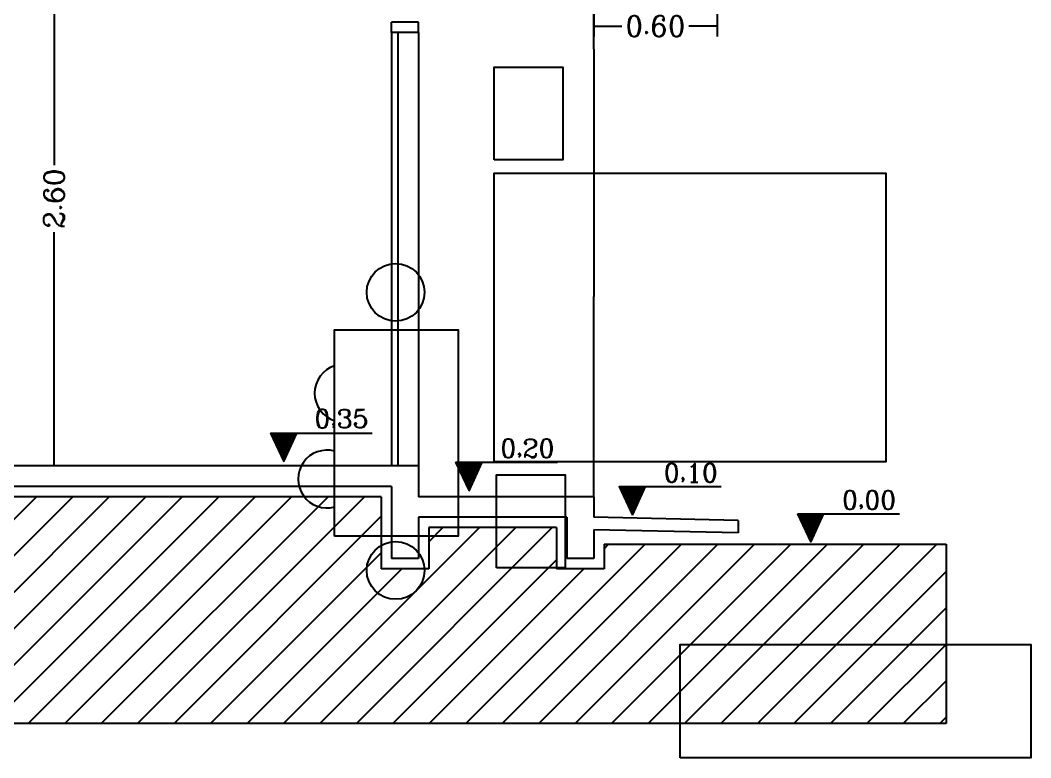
# Model space of a CAD drawing. Extents: x 374.2 to 444.1, y -26.3 to 30.2.
# Drawn here: x 421.872 to 426.772, y -10.651 to -7.075 of the extents above; entities that cross this region are included whole.
import ezdxf
from ezdxf.enums import TextEntityAlignment as Align

# ---------------------------------------------------------------- set-up
doc = ezdxf.new("R2010")
doc.units = 0
doc.header["$LTSCALE"] = 20
doc.header["$MEASUREMENT"] = 0
doc.layers.get('0').update_dxf_attribs({"linetype": 'CONTINUOUS'})
doc.layers.get('DEFPOINTS').update_dxf_attribs({"linetype": 'CONTINUOUS'})
for name, color, linetype in [('CONCRETO', 5, 'CONTINUOUS'), ('CORTE', 244, 'CONTINUOUS'), ('COTAS', 244, 'CONTINUOUS'), ('EQUIPAMENTOS', 1, 'CONTINUOUS'), ('JANELA', 5, 'CONTINUOUS'), ('PAREDE', 7, 'CONTINUOUS'), ('TEXTO', 1, 'CONTINUOUS'), ('VISTAP', 244, 'CONTINUOUS')]:
    doc.layers.add(name, color=color, linetype=linetype)
doc.styles.add('ROMANC', font='ROMANC.SHX')
doc.dimstyles.get("Standard").update_dxf_attribs({"dimtxt": 0.1, "dimasz": 0.18, "dimexe": 0.05, "dimexo": 0.0625, "dimgap": 0.01, "dimtad": 0, "dimzin": 0, "dimdsep": 46, "dimtxsty": 'ROMANC', "dimblk1": 'NONE', "dimblk2": 'NONE', "dimsah": 1, "dimcen": 0.09, "dimclrd": 30, "dimclre": 30, "dimadec": 0, "dimazin": 0, "dimtfac": 1, "dimtdec": 4, "dimtofl": 0, "dimtmove": 1, "dimatfit": 3, "dimldrblk": 'NONE', "dimfxl": 1, "dimtolj": 1, "dimtzin": 0, "dimarcsym": 0})

# ---------------------------------------------------------------- blocks, each defined once
blk = doc.blocks.new('*D21')
at = {"color": 30, "linetype": 'ByBlock', "transparency": 16777216}
for p, q in [((406.9624, -15.3357), (406.9624, -15.734)), ((406.3637, -15.4707), (406.3637, -15.734)), ((406.3637, -15.684), (406.5007, -15.684)), ((406.9624, -15.684), (406.8255, -15.684))]:
    blk.add_line(p, q, dxfattribs=at)
at = {"layer": 'DEFPOINTS', "color": 0, "linetype": 'ByBlock', "transparency": 16777216}
for p in [(406.9624, -15.2732), (406.3637, -15.4082), (406.9624, -15.684)]:
    blk.add_point(p, dxfattribs=at)
at = {"color": 0, "linetype": 'ByBlock', "transparency": 16777216, "insert": (406.6631, -15.684), "char_height": 0.1, "attachment_point": 5, "style": 'ROMANC'}
blk.add_mtext('\\A1;0.60', dxfattribs=at)
blk = doc.blocks.new('_NONE')
at = {"color": 0, "linetype": 'ByBlock'}
blk.add_circle((0, 0), 0.25, dxfattribs=at)
blk = doc.blocks.new('*X5')
at = {"color": 0}
for p, q in [((191.8346, 96.81), (191.8357, 96.8112)), ((191.8352, 96.8088), (191.8375, 96.8112)), ((191.8357, 96.8076), (191.8392, 96.8112)), ((191.8363, 96.8064), (191.841, 96.8112)), ((191.8369, 96.8052), (191.8428, 96.8112)), ((191.8374, 96.804), (191.8445, 96.8112)), ((191.838, 96.8028), (191.8463, 96.8112)), ((191.8386, 96.8016), (191.8481, 96.8112)), ((191.8391, 96.8004), (191.8498, 96.8112)), ((191.8397, 96.7992), (191.8516, 96.8112)), ((191.8403, 96.798), (191.8534, 96.8112)), ((191.8408, 96.7968), (191.8551, 96.8112)), ((191.8414, 96.7956), (191.8569, 96.8112)), ((191.842, 96.7944), (191.8587, 96.8112)), ((191.8425, 96.7932), (191.8605, 96.8112)), ((191.8431, 96.792), (191.8622, 96.8112)), ((191.8436, 96.7908), (191.864, 96.8112)), ((191.8442, 96.7896), (191.8658, 96.8112)), ((191.8448, 96.7884), (191.8675, 96.8112)), ((191.8453, 96.7872), (191.8693, 96.8112)), ((191.8459, 96.786), (191.8711, 96.8112)), ((191.8465, 96.7848), (191.8728, 96.8112)), ((191.847, 96.7836), (191.8746, 96.8112)), ((191.8476, 96.7824), (191.8764, 96.8112)), ((191.8482, 96.7812), (191.8781, 96.8112)), ((191.8487, 96.78), (191.8799, 96.8112)), ((191.8493, 96.7788), (191.8817, 96.8112)), ((191.8499, 96.7776), (191.8834, 96.8112)), ((191.8504, 96.7764), (191.8852, 96.8112)), ((191.851, 96.7752), (191.887, 96.8112)), ((191.8516, 96.774), (191.8887, 96.8112)), ((191.8521, 96.7728), (191.8905, 96.8112)), ((191.8527, 96.7716), (191.8923, 96.8112)), ((191.8533, 96.7704), (191.894, 96.8112)), ((191.8538, 96.7692), (191.8958, 96.8112)), ((191.8544, 96.768), (191.8976, 96.8112)), ((191.855, 96.7668), (191.8972, 96.809)), ((191.8555, 96.7656), (191.8957, 96.8057)), ((191.8561, 96.7644), (191.8942, 96.8025)), ((191.8567, 96.7632), (191.8927, 96.7992)), ((191.8572, 96.762), (191.8913, 96.796)), ((191.8578, 96.7608), (191.8898, 96.7928)), ((191.8584, 96.7596), (191.8883, 96.7895)), ((191.8589, 96.7584), (191.8868, 96.7863)), ((191.8595, 96.7572), (191.8853, 96.783)), ((191.8601, 96.756), (191.8839, 96.7798)), ((191.8606, 96.7548), (191.8824, 96.7765)), ((191.8612, 96.7536), (191.8809, 96.7733)), ((191.8618, 96.7524), (191.8794, 96.77)), ((191.8623, 96.7512), (191.8779, 96.7668)), ((191.8629, 96.75), (191.8765, 96.7635)), ((191.8635, 96.7488), (191.875, 96.7603)), ((191.864, 96.7476), (191.8735, 96.757)), ((191.8646, 96.7464), (191.872, 96.7538)), ((191.8652, 96.7452), (191.8705, 96.7505)), ((191.8657, 96.744), (191.8691, 96.7473)), ((191.8663, 96.7428), (191.8676, 96.744))]:
    blk.add_line(p, q, dxfattribs=at)
blk = doc.blocks.new('*X65')
at = {"color": 0, "linetype": 'Continuous'}
for p, q in [((400.4625, -10.6494), (400.4626, -10.6493)), ((400.4636, -10.6518), (400.4662, -10.6493)), ((400.4647, -10.6542), (400.4697, -10.6493)), ((400.4659, -10.6566), (400.4732, -10.6493)), ((400.467, -10.659), (400.4768, -10.6493)), ((400.4681, -10.6614), (400.4803, -10.6493)), ((400.4693, -10.6638), (400.4838, -10.6493)), ((400.4704, -10.6662), (400.4874, -10.6493)), ((400.4715, -10.6686), (400.4909, -10.6493)), ((400.4727, -10.671), (400.4945, -10.6493)), ((400.4738, -10.6734), (400.498, -10.6493)), ((400.4749, -10.6758), (400.5015, -10.6493)), ((400.4761, -10.6782), (400.5051, -10.6493)), ((400.4772, -10.6806), (400.5086, -10.6493)), ((400.4783, -10.683), (400.5121, -10.6493)), ((400.4795, -10.6855), (400.5157, -10.6493)), ((400.4806, -10.6879), (400.5192, -10.6493)), ((400.4817, -10.6903), (400.5227, -10.6493)), ((400.4829, -10.6927), (400.5263, -10.6493)), ((400.484, -10.6951), (400.5298, -10.6493)), ((400.4851, -10.6975), (400.5333, -10.6493)), ((400.4863, -10.6999), (400.5369, -10.6493)), ((400.4874, -10.7023), (400.5404, -10.6493)), ((400.4885, -10.7047), (400.5439, -10.6493)), ((400.4897, -10.7071), (400.5475, -10.6493)), ((400.4908, -10.7095), (400.551, -10.6493)), ((400.4919, -10.7119), (400.5546, -10.6493)), ((400.4931, -10.7143), (400.5581, -10.6493)), ((400.4942, -10.7167), (400.5616, -10.6493)), ((400.4953, -10.7191), (400.5652, -10.6493)), ((400.4964, -10.7215), (400.5687, -10.6493)), ((400.4976, -10.7239), (400.5722, -10.6493)), ((400.4987, -10.7263), (400.5758, -10.6493)), ((400.4998, -10.7287), (400.5793, -10.6493)), ((400.501, -10.7311), (400.5828, -10.6493)), ((400.5021, -10.7335), (400.5864, -10.6493)), ((400.5032, -10.7359), (400.5899, -10.6493)), ((400.5044, -10.7383), (400.5882, -10.6545)), ((400.5055, -10.7407), (400.5852, -10.661)), ((400.5066, -10.7431), (400.5823, -10.6675)), ((400.5078, -10.7455), (400.5793, -10.674)), ((400.5089, -10.7479), (400.5764, -10.6805)), ((400.51, -10.7503), (400.5734, -10.687)), ((400.5112, -10.7527), (400.5705, -10.6935)), ((400.5123, -10.7551), (400.5675, -10.6999)), ((400.5134, -10.7575), (400.5645, -10.7064)), ((400.5146, -10.7599), (400.5616, -10.7129)), ((400.5157, -10.7624), (400.5586, -10.7194)), ((400.5168, -10.7648), (400.5557, -10.7259)), ((400.518, -10.7672), (400.5527, -10.7324)), ((400.5191, -10.7696), (400.5497, -10.7389)), ((400.5202, -10.772), (400.5468, -10.7454)), ((400.5214, -10.7744), (400.5438, -10.7519)), ((400.5225, -10.7768), (400.5409, -10.7584)), ((400.5236, -10.7792), (400.5379, -10.7649)), ((400.5248, -10.7816), (400.535, -10.7714)), ((400.5259, -10.784), (400.532, -10.7779)), ((400.527, -10.7864), (400.529, -10.7844))]:
    blk.add_line(p, q, dxfattribs=at)
blk = doc.blocks.new('*X66')
at = {"color": 0, "linetype": 'Continuous'}
for p, q in [((401.6217, -10.8478), (401.6227, -10.8468)), ((401.6228, -10.8502), (401.6262, -10.8468)), ((401.624, -10.8526), (401.6298, -10.8468)), ((401.6251, -10.8551), (401.6333, -10.8468)), ((401.6262, -10.8575), (401.6368, -10.8468)), ((401.6273, -10.8599), (401.6404, -10.8468)), ((401.6285, -10.8623), (401.6439, -10.8468)), ((401.6296, -10.8647), (401.6474, -10.8468)), ((401.6307, -10.8671), (401.651, -10.8468)), ((401.6319, -10.8695), (401.6545, -10.8468)), ((401.633, -10.8719), (401.658, -10.8468)), ((401.6341, -10.8743), (401.6616, -10.8468)), ((401.6353, -10.8767), (401.6651, -10.8468)), ((401.6364, -10.8791), (401.6686, -10.8468)), ((401.6375, -10.8815), (401.6722, -10.8468)), ((401.6387, -10.8839), (401.6757, -10.8468)), ((401.6398, -10.8863), (401.6792, -10.8468)), ((401.6409, -10.8887), (401.6828, -10.8468)), ((401.6421, -10.8911), (401.6863, -10.8468)), ((401.6432, -10.8935), (401.6899, -10.8468)), ((401.6443, -10.8959), (401.6934, -10.8468)), ((401.6455, -10.8983), (401.6969, -10.8468)), ((401.6466, -10.9007), (401.7005, -10.8468)), ((401.6477, -10.9031), (401.704, -10.8468)), ((401.6489, -10.9055), (401.7075, -10.8468)), ((401.65, -10.9079), (401.7111, -10.8468)), ((401.6511, -10.9103), (401.7146, -10.8468)), ((401.6523, -10.9127), (401.7181, -10.8468)), ((401.6534, -10.9151), (401.7217, -10.8468)), ((401.6545, -10.9175), (401.7252, -10.8468)), ((401.6557, -10.9199), (401.7287, -10.8468)), ((401.6568, -10.9223), (401.7323, -10.8468)), ((401.6579, -10.9247), (401.7358, -10.8468)), ((401.6591, -10.9271), (401.7394, -10.8468)), ((401.6602, -10.9295), (401.7429, -10.8468)), ((401.6613, -10.932), (401.7464, -10.8468)), ((401.6625, -10.9344), (401.7489, -10.8479)), ((401.6636, -10.9368), (401.746, -10.8544)), ((401.6647, -10.9392), (401.743, -10.8609)), ((401.6658, -10.9416), (401.7401, -10.8673)), ((401.667, -10.944), (401.7371, -10.8738)), ((401.6681, -10.9464), (401.7342, -10.8803)), ((401.6692, -10.9488), (401.7312, -10.8868)), ((401.6704, -10.9512), (401.7282, -10.8933)), ((401.6715, -10.9536), (401.7253, -10.8998)), ((401.6726, -10.956), (401.7223, -10.9063)), ((401.6738, -10.9584), (401.7194, -10.9128)), ((401.6749, -10.9608), (401.7164, -10.9193)), ((401.676, -10.9632), (401.7134, -10.9258)), ((401.6772, -10.9656), (401.7105, -10.9323)), ((401.6783, -10.968), (401.7075, -10.9388)), ((401.6794, -10.9704), (401.7046, -10.9453)), ((401.6806, -10.9728), (401.7016, -10.9518)), ((401.6817, -10.9752), (401.6987, -10.9583)), ((401.6828, -10.9776), (401.6957, -10.9648)), ((401.684, -10.98), (401.6927, -10.9712)), ((401.6851, -10.9824), (401.6898, -10.9777)), ((401.6862, -10.9848), (401.6868, -10.9842))]:
    blk.add_line(p, q, dxfattribs=at)
blk = doc.blocks.new('*D71')
at = {"color": 30, "linetype": 'ByBlock', "transparency": 16777216}
for p, q in [((398.5361, -8.1472), (398.5361, -9.2798)), ((399.8425, -8.1472), (398.5861, -8.1472)), ((398.5361, -10.7372), (398.5361, -9.6046)), ((399.8425, -10.7372), (398.5861, -10.7372))]:
    blk.add_line(p, q, dxfattribs=at)
at = {"layer": 'DEFPOINTS', "color": 0, "linetype": 'ByBlock', "transparency": 16777216}
for p in [(397.8425, -8.1472), (398.5361, -8.1472), (397.8425, -10.7372)]:
    blk.add_point(p, dxfattribs=at)
at = {"color": 0, "linetype": 'ByBlock', "transparency": 16777216, "insert": (398.5361, -9.4422), "char_height": 0.1, "attachment_point": 5, "rotation": 90, "style": 'ROMANC'}
blk.add_mtext('\\A1;{2.60}', dxfattribs=at)
blk = doc.blocks.new('*X78')
at = {"color": 0, "linetype": 'Continuous'}
for p, q in [((420.8505, -10.4847), (421.9505, -9.3847)), ((421.0272, -10.4847), (422.1272, -9.3847)), ((421.204, -10.4847), (422.304, -9.3847)), ((421.3808, -10.4847), (422.4808, -9.3847)), ((421.5576, -10.4847), (422.6576, -9.3847)), ((421.7344, -10.4847), (422.8344, -9.3847)), ((421.9111, -10.4847), (423.0111, -9.3847)), ((422.0879, -10.4847), (423.1879, -9.3847)), ((422.2647, -10.4847), (423.3647, -9.3847)), ((422.4415, -10.4847), (423.5415, -9.3847)), ((422.6182, -10.4847), (423.623, -9.4799)), ((423.1486, -10.4847), (424.0986, -9.5347)), ((423.3253, -10.4847), (424.2753, -9.5347)), ((423.5021, -10.4847), (424.4521, -9.5347)), ((423.853, -9.6035), (423.9218, -9.5347)), ((424.0325, -10.4847), (424.9018, -9.6153)), ((424.2092, -10.4847), (425.0786, -9.6153)), ((424.386, -10.4847), (425.2554, -9.6153)), ((424.5628, -10.4847), (425.4321, -9.6153)), ((424.703, -9.6374), (424.725, -9.6153)), ((424.7396, -10.4847), (425.6089, -9.6153)), ((424.9163, -10.4847), (425.7857, -9.6153)), ((425.0931, -10.4847), (425.9625, -9.6153)), ((425.2699, -10.4847), (426.1392, -9.6153)), ((425.4467, -10.4847), (426.316, -9.6153)), ((422.795, -10.4847), (423.623, -9.6567)), ((423.6789, -10.4847), (424.473, -9.6906)), ((422.9718, -10.4847), (423.7218, -9.7347)), ((423.8557, -10.4847), (424.6057, -9.7347)), ((425.6234, -10.4847), (426.3611, -9.747)), ((425.8002, -10.4847), (426.3611, -9.9238)), ((425.977, -10.4847), (426.3611, -10.1006)), ((426.1538, -10.4847), (426.3611, -10.2773)), ((426.3306, -10.4847), (426.3611, -10.4541))]:
    blk.add_line(p, q, dxfattribs=at)

msp = doc.modelspace()

# ---------------------------------------------------------------- linework, layer by layer
at = {"layer": 'CONCRETO', "color": 5, "linetype": 'Continuous'}
for p, q in [((423.803, -7.0847), (423.673, -7.0847)), ((423.673, -7.1347), (423.673, -7.0847)), ((423.803, -7.1347), (423.803, -7.0847)), ((423.803, -7.1347), (423.673, -7.1347))]:
    msp.add_line(p, q, dxfattribs=at)
at = {"layer": 'CONCRETO'}
for p, q in [((423.803, -9.2347), (417.683, -9.2347)), ((423.803, -9.2347), (423.803, -9.3847)), ((423.673, -9.3347), (421.343, -9.3347)), ((423.673, -9.3347), (423.673, -9.6847)), ((424.653, -9.3847), (423.803, -9.3847)), ((424.523, -9.4847), (423.803, -9.4847)), ((423.803, -9.4847), (423.803, -9.6847)), ((424.523, -9.4847), (424.523, -9.6847)), ((423.803, -9.6847), (423.673, -9.6847)), ((424.653, -9.6847), (424.523, -9.6847))]:
    msp.add_line(p, q, dxfattribs=at)
at = {"layer": 'CONCRETO', "linetype": 'Continuous'}
for p, q in [((424.653, -9.3847), (424.653, -9.4847)), ((425.353, -9.4997), (424.653, -9.4847)), ((425.353, -9.4997), (425.353, -9.5597)), ((424.653, -9.5447), (424.653, -9.6847)), ((425.353, -9.5597), (424.653, -9.5447))]:
    msp.add_line(p, q, dxfattribs=at)
at = {"layer": 'CORTE', "color": 244}
for p, q in [((423.623, -9.3847), (421.293, -9.3847)), ((423.623, -9.3847), (423.623, -9.7347)), ((423.853, -9.5347), (423.853, -9.7347)), ((424.473, -9.5347), (423.853, -9.5347)), ((424.473, -9.5347), (424.473, -9.7347)), ((424.703, -9.6153), (424.703, -9.7347)), ((423.853, -9.7347), (423.623, -9.7347)), ((424.703, -9.7347), (424.473, -9.7347))]:
    msp.add_line(p, q, dxfattribs=at)
at = {"layer": 'EQUIPAMENTOS', "linetype": 'Continuous'}
for points in [[(424.1694, -7.7515), (424.1694, -7.3015), (424.5028, -7.3015), (424.5028, -7.7515)], [(424.1694, -9.2156), (424.1694, -7.8156), (426.0694, -7.8156), (426.0694, -9.2156)], [(424.181, -9.7295), (424.181, -9.2795), (424.5144, -9.2795), (424.5144, -9.7295)], [(425.0721, -10.6506), (425.0721, -10.1006), (426.7721, -10.1006), (426.7721, -10.6506)]]:
    msp.add_lwpolyline(points, close=True, dxfattribs=at)
at = {"layer": 'EQUIPAMENTOS', "color": 244, "linetype": 'Continuous'}
msp.add_lwpolyline([(423.3964, -9.576), (423.3964, -8.576), (423.9964, -8.576), (423.9964, -9.576)], close=True, dxfattribs=at)
for centre in [(423.6923, -8.3939), (423.6923, -9.7423)]:
    msp.add_circle(centre, 0.14, dxfattribs=at)
for centre, start, end in [((423.4395, -8.8834), 107.9285, 252.0715), ((423.3595, -9.299), 74.6849, 285.3151)]:
    msp.add_arc(centre, 0.14, start, end, dxfattribs=at)
at = {"layer": 'JANELA', "color": 1, "linetype": 'Continuous'}
msp.add_line((424.653, -7.2147), (424.653, -8.4147), dxfattribs=at)
at = {"layer": 'PAREDE', "color": 1}
msp.add_line((424.653, -9.3847), (424.653, -8.4147), dxfattribs=at)
at = {"layer": 'TEXTO', "color": 1}
for p, q in [((423.0849, -9.0766), (423.5794, -9.0766)), ((423.0849, -9.0766), (423.15, -9.2149)), ((423.15, -9.2149), (423.2133, -9.0761)), ((423.9832, -9.2178), (424.0484, -9.3562)), ((423.9832, -9.2178), (424.4777, -9.2178)), ((424.0484, -9.3562), (424.1116, -9.2174)), ((424.7759, -9.3352), (425.2704, -9.3352)), ((424.7759, -9.3352), (424.8411, -9.4735)), ((424.8411, -9.4735), (424.9043, -9.3347)), ((425.6403, -9.4673), (425.7055, -9.6056)), ((425.6403, -9.4673), (426.1348, -9.4673)), ((425.7055, -9.6056), (425.7687, -9.4668))]:
    msp.add_line(p, q, dxfattribs=at)
at = {"layer": 'VISTAP', "color": 1, "linetype": 'Continuous'}
for p, q in [((424.653, -7.2147), (424.653, -6.3047)), ((423.673, -7.1347), (423.673, -9.2347)), ((423.703, -7.1347), (423.703, -9.2347))]:
    msp.add_line(p, q, dxfattribs=at)
at = {"layer": 'VISTAP', "linetype": 'Continuous'}
for p, q in [((423.803, -7.1347), (423.803, -9.2347)), ((424.703, -9.6153), (426.3611, -9.6153)), ((426.3611, -9.6153), (426.3611, -10.4847)), ((426.3611, -10.4847), (414.6885, -10.4847))]:
    msp.add_line(p, q, dxfattribs=at)

# ---------------------------------------------------------------- block references
at = {"layer": 'COTAS', "linetype": 'Continuous'}
msp.add_blockref('*X78', (0, 0), dxfattribs=at)
at = {"layer": 'TEXTO', "color": 1, "xscale": 2, "yscale": 2, "zscale": 2}
msp.add_blockref('*X5', (39.4167, -202.6989), dxfattribs=at)
at = {"layer": 'TEXTO', "color": 1, "linetype": 'Continuous'}
for name, p in [('*X65', (23.5208, 1.4314)), ('*X66', (23.1547, 1.5116)), ('*X66', (24.0191, 1.3796))]:
    msp.add_blockref(name, p, dxfattribs=at)

# ---------------------------------------------------------------- texts
at = {"layer": 'COTAS', "color": 244, "linetype": 'Continuous', "style": 'ROMANC'}
for s, p in [('0,10', (425.1235, -9.2686)), ('0,00', (425.9879, -9.4007))]:
    msp.add_text(s, height=0.09, dxfattribs=at).set_placement(p, align=Align.MIDDLE)
at = {"layer": 'TEXTO', "color": 244, "linetype": 'Continuous', "style": 'ROMANC'}
for s, p in [('0,35', (423.4297, -9.0066)), ('0,20', (424.3312, -9.1503))]:
    msp.add_text(s, height=0.09, dxfattribs=at).set_placement(p, align=Align.MIDDLE)

# ---------------------------------------------------------------- dimensions: what is measured, and where the dimension line sits
at = {"layer": 'COTAS', "linetype": 'Continuous'}
dim = msp.add_linear_dim(base=(422.0366, -6.6447), p1=(421.343, -9.2347), p2=(421.343, -6.6447), angle=90, text='{2.60}', dimstyle='Standard', override={"dimexo": 2}, dxfattribs=at)
dim.commit()
dim.dimension.update_dxf_attribs({"geometry": '*D71', "text_midpoint": (422.0366, -7.9397), "insert": (23.5004, 1.5025)})
at = {"layer": 'COTAS', "color": 244, "linetype": 'Continuous'}
dim = msp.add_linear_dim(base=(425.2514, -7.1036), p1=(424.6528, -6.8279), p2=(425.2514, -6.6929), dimstyle='Standard', dxfattribs=at)
dim.commit()
dim.dimension.update_dxf_attribs({"geometry": '*D21', "text_midpoint": (424.5521, -7.1036), "insert": (18.289, 8.5804)})

doc.saveas('drawing.dxf')
